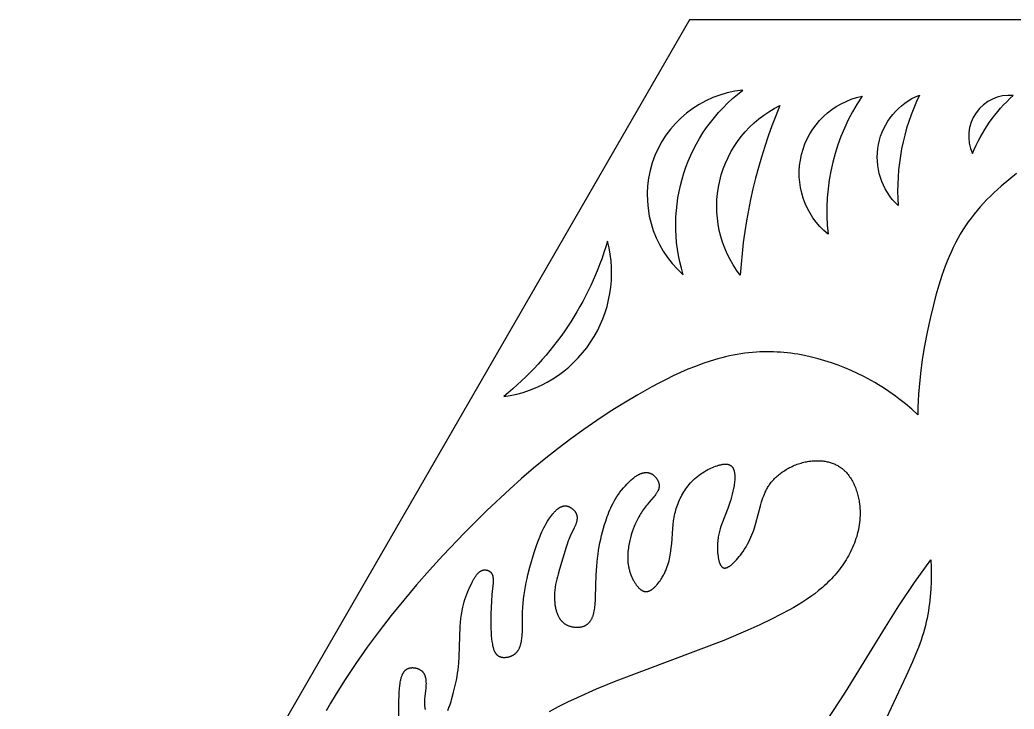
# Model space of a CAD drawing. Extents: x 158 to 281, y 154 to 261.
# Drawn here: x 157.88 to 203.53, y 229.2 to 260.83 of the extents above; entities that cross this region are included whole.
import ezdxf

# ---------------------------------------------------------------- set-up
doc = ezdxf.new("R2010")
doc.units = 0
doc.layers.add('LAYER_01', color=1, linetype='CONTINUOUS')

msp = doc.modelspace()

# ---------------------------------------------------------------- linework, layer by layer
at = {"layer": 'LAYER_01'}
msp.add_lwpolyline([(157.879, 207.584), (188.622, 154.337), (250.106, 154.337), (280.848, 207.584), (250.106, 260.831), (188.622, 260.831)], close=True, dxfattribs=at)
for points in [[(188.336, 249.138, -0.315097), (191.066, 257.602, 0.657871)], [(196.548, 257.327, 0.178859), (194.987, 250.992, -0.631105)], [(199.186, 257.383, 0.130166), (198.201, 252.311, -0.548346)], [(201.622, 254.698, -0.114804), (203.49, 257.36, 0.58132)], [(192.776, 256.9, 0.08433), (190.956, 249.115, -0.476719)], [(184.864, 250.677, -0.152257), (180.093, 243.544, 0.449752)]]:
    msp.add_lwpolyline(points, format="xyb", close=True, dxfattribs=at)
for points in [[(203.639, 253.781), (203.282, 253.498), (202.936, 253.205), (202.767, 253.054), (202.602, 252.9), (202.44, 252.743), (202.281, 252.583), (202.127, 252.421), (201.977, 252.255), (201.831, 252.086), (201.69, 251.914), (201.553, 251.739), (201.422, 251.56), (201.296, 251.379), (201.175, 251.193), (201.055, 250.997), (200.942, 250.797), (200.834, 250.594), (200.731, 250.388), (200.634, 250.179), (200.541, 249.967), (200.453, 249.753), (200.369, 249.537), (200.289, 249.318), (200.213, 249.098), (200.072, 248.654), (199.942, 248.205), (199.822, 247.753), (199.669, 247.128), (199.533, 246.502), (199.413, 245.873), (199.312, 245.243), (199.229, 244.611), (199.168, 243.978), (199.145, 243.661), (199.128, 243.343), (199.116, 243.025), (199.111, 242.707), (198.83, 242.963), (198.54, 243.209), (198.242, 243.445), (198.089, 243.56), (197.935, 243.671), (197.779, 243.78), (197.62, 243.887), (197.46, 243.99), (197.298, 244.091), (197.133, 244.189), (196.967, 244.285), (196.799, 244.377), (196.629, 244.467), (196.342, 244.609), (196.05, 244.744), (195.754, 244.87), (195.454, 244.986), (195.15, 245.094), (194.844, 245.193), (194.534, 245.281), (194.223, 245.359), (193.909, 245.427), (193.594, 245.485), (193.437, 245.509), (193.279, 245.531), (193.12, 245.55), (192.962, 245.566), (192.804, 245.579), (192.646, 245.589), (192.487, 245.596), (192.329, 245.6), (192.171, 245.601), (192.014, 245.599), (191.856, 245.594), (191.699, 245.586), (191.52, 245.572), (191.341, 245.554), (191.162, 245.533), (190.984, 245.507), (190.807, 245.478), (190.63, 245.444), (190.454, 245.408), (190.278, 245.367), (190.103, 245.324), (189.928, 245.277), (189.581, 245.174), (189.236, 245.059), (188.893, 244.932), (188.553, 244.796), (188.215, 244.65), (187.88, 244.496), (187.548, 244.335), (187.218, 244.166), (186.891, 243.991), (186.246, 243.628), (185.611, 243.249), (184.988, 242.857), (184.375, 242.452), (183.774, 242.036), (183.183, 241.607), (182.602, 241.167), (182.031, 240.716), (181.469, 240.255), (180.918, 239.784), (180.375, 239.303), (179.316, 238.316), (178.29, 237.298), (177.296, 236.251), (176.686, 235.58), (176.088, 234.899), (175.503, 234.206), (174.93, 233.499), (174.372, 232.778), (173.828, 232.042), (173.3, 231.289), (172.786, 230.518), (172.352, 229.829), (172.143, 229.479), (171.939, 229.125)], [(177.532, 229.141), (177.582, 229.274), (177.63, 229.412), (177.675, 229.554), (177.718, 229.696), (177.794, 229.975), (177.842, 230.168), (177.883, 230.351), (177.919, 230.526), (177.95, 230.694), (177.976, 230.856), (177.998, 231.012), (178.016, 231.163), (178.03, 231.311), (178.051, 231.598), (178.102, 232.994), (178.114, 233.177), (178.131, 233.359), (178.153, 233.539), (178.166, 233.628), (178.181, 233.716), (178.197, 233.803), (178.215, 233.888), (178.229, 233.948), (178.244, 234.007), (178.277, 234.124), (178.314, 234.24), (178.354, 234.357), (178.399, 234.475), (178.449, 234.596), (178.561, 234.851), (178.625, 234.986), (178.658, 235.054), (178.694, 235.121), (178.73, 235.187), (178.749, 235.219), (178.769, 235.25), (178.789, 235.28), (178.809, 235.31), (178.83, 235.339), (178.851, 235.367), (178.873, 235.393), (178.884, 235.406), (178.895, 235.419), (178.907, 235.431), (178.918, 235.443), (178.93, 235.454), (178.942, 235.465), (178.954, 235.476), (178.966, 235.486), (178.978, 235.496), (178.99, 235.505), (179.003, 235.514), (179.015, 235.523), (179.028, 235.531), (179.041, 235.539), (179.054, 235.546), (179.067, 235.553), (179.074, 235.556), (179.08, 235.559), (179.087, 235.562), (179.094, 235.565), (179.101, 235.567), (179.108, 235.57), (179.115, 235.572), (179.121, 235.575), (179.128, 235.577), (179.135, 235.579), (179.143, 235.58), (179.15, 235.582), (179.157, 235.584), (179.164, 235.585), (179.171, 235.586), (179.178, 235.587), (179.186, 235.588), (179.193, 235.589), (179.2, 235.59), (179.208, 235.59), (179.215, 235.591), (179.223, 235.591), (179.23, 235.591), (179.238, 235.591), (179.246, 235.59), (179.253, 235.59), (179.261, 235.589), (179.269, 235.588), (179.282, 235.587), (179.294, 235.585), (179.307, 235.582), (179.32, 235.579), (179.333, 235.576), (179.346, 235.572), (179.359, 235.568), (179.372, 235.563), (179.384, 235.558), (179.397, 235.553), (179.409, 235.547), (179.42, 235.541), (179.432, 235.535), (179.438, 235.531), (179.443, 235.528), (179.449, 235.524), (179.454, 235.521), (179.459, 235.517), (179.464, 235.513), (179.469, 235.51), (179.473, 235.506), (179.477, 235.503), (179.481, 235.499), (179.486, 235.496), (179.49, 235.492), (179.493, 235.489), (179.497, 235.485), (179.501, 235.481), (179.505, 235.477), (179.508, 235.473), (179.512, 235.469), (179.519, 235.461), (179.525, 235.453), (179.531, 235.444), (179.537, 235.436), (179.543, 235.427), (179.548, 235.418), (179.554, 235.408), (179.558, 235.399), (179.563, 235.389), (179.567, 235.379), (179.571, 235.369), (179.575, 235.359), (179.579, 235.349), (179.582, 235.339), (179.585, 235.328), (179.588, 235.317), (179.591, 235.306), (179.593, 235.295), (179.596, 235.284), (179.598, 235.273), (179.6, 235.261), (179.601, 235.25), (179.604, 235.226), (179.607, 235.202), (179.608, 235.178), (179.609, 235.153), (179.61, 235.129), (179.609, 235.103), (179.608, 235.052), (179.605, 235), (179.554, 234.46), (179.533, 234.152), (179.509, 233.572), (179.504, 233.302), (179.505, 233.024), (179.508, 232.882), (179.515, 232.735), (179.525, 232.584), (179.54, 232.428), (179.553, 232.307), (179.562, 232.247), (179.572, 232.186), (179.583, 232.127), (179.589, 232.097), (179.596, 232.068), (179.603, 232.04), (179.611, 232.011), (179.619, 231.984), (179.628, 231.956), (179.637, 231.93), (179.648, 231.904), (179.658, 231.878), (179.67, 231.854), (179.676, 231.841), (179.682, 231.83), (179.688, 231.818), (179.695, 231.806), (179.702, 231.795), (179.708, 231.784), (179.716, 231.773), (179.723, 231.763), (179.73, 231.753), (179.738, 231.742), (179.746, 231.733), (179.754, 231.723), (179.763, 231.714), (179.771, 231.705), (179.78, 231.696), (179.789, 231.688), (179.799, 231.679), (179.808, 231.671), (179.818, 231.664), (179.828, 231.657), (179.838, 231.65), (179.849, 231.643), (179.86, 231.637), (179.871, 231.631), (179.878, 231.627), (179.886, 231.623), (179.894, 231.619), (179.902, 231.616), (179.91, 231.613), (179.918, 231.61), (179.927, 231.607), (179.935, 231.604), (179.944, 231.601), (179.952, 231.598), (179.961, 231.596), (179.97, 231.594), (179.987, 231.59), (180.005, 231.586), (180.024, 231.583), (180.042, 231.581), (180.061, 231.579), (180.08, 231.577), (180.099, 231.577), (180.119, 231.576), (180.138, 231.576), (180.157, 231.577), (180.177, 231.578), (180.197, 231.58), (180.216, 231.582), (180.236, 231.584), (180.255, 231.587), (180.274, 231.59), (180.294, 231.594), (180.313, 231.598), (180.332, 231.603), (180.351, 231.608), (180.369, 231.613), (180.387, 231.619), (180.405, 231.625), (180.423, 231.632), (180.441, 231.638), (180.458, 231.646), (180.471, 231.652), (180.484, 231.658), (180.497, 231.664), (180.509, 231.671), (180.521, 231.677), (180.533, 231.684), (180.545, 231.691), (180.557, 231.699), (180.568, 231.706), (180.579, 231.714), (180.59, 231.722), (180.601, 231.73), (180.612, 231.738), (180.622, 231.747), (180.632, 231.756), (180.642, 231.764), (180.652, 231.773), (180.661, 231.783), (180.671, 231.792), (180.68, 231.802), (180.689, 231.811), (180.697, 231.821), (180.706, 231.831), (180.714, 231.842), (180.722, 231.852), (180.73, 231.862), (180.738, 231.873), (180.746, 231.884), (180.753, 231.895), (180.76, 231.906), (180.774, 231.929), (180.787, 231.952), (180.8, 231.976), (180.812, 232.001), (180.823, 232.026), (180.834, 232.052), (180.844, 232.078), (180.854, 232.105), (180.863, 232.132), (180.871, 232.159), (180.879, 232.187), (180.886, 232.216), (180.893, 232.245), (180.9, 232.274), (180.906, 232.304), (180.916, 232.364), (180.925, 232.426), (180.933, 232.489), (180.939, 232.554), (180.943, 232.619), (180.95, 232.752), (180.959, 233.651), (180.97, 233.86), (180.985, 234.063), (181.005, 234.262), (181.03, 234.455), (181.058, 234.645), (181.09, 234.83), (181.125, 235.012), (181.164, 235.19), (181.205, 235.366), (181.295, 235.712), (181.496, 236.386), (181.618, 236.762), (181.686, 236.95), (181.761, 237.14), (181.801, 237.236), (181.845, 237.332), (181.891, 237.429), (181.94, 237.526), (181.993, 237.623), (182.049, 237.722), (182.109, 237.821), (182.173, 237.921), (182.214, 237.982), (182.256, 238.042), (182.3, 238.101), (182.345, 238.159), (182.369, 238.187), (182.392, 238.215), (182.416, 238.242), (182.44, 238.268), (182.465, 238.294), (182.49, 238.318), (182.515, 238.342), (182.54, 238.364), (182.566, 238.386), (182.592, 238.406), (182.605, 238.415), (182.618, 238.425), (182.632, 238.434), (182.645, 238.442), (182.659, 238.451), (182.672, 238.459), (182.686, 238.466), (182.699, 238.473), (182.713, 238.48), (182.727, 238.487), (182.741, 238.493), (182.755, 238.498), (182.769, 238.503), (182.783, 238.508), (182.797, 238.512), (182.811, 238.516), (182.825, 238.519), (182.84, 238.522), (182.854, 238.525), (182.868, 238.527), (182.883, 238.528), (182.89, 238.528), (182.897, 238.529), (182.905, 238.529), (182.912, 238.529), (182.919, 238.529), (182.927, 238.529), (182.934, 238.529), (182.941, 238.528), (182.949, 238.528), (182.956, 238.527), (182.963, 238.526), (182.971, 238.525), (182.978, 238.524), (182.986, 238.523), (182.994, 238.521), (183.002, 238.52), (183.01, 238.518), (183.019, 238.516), (183.027, 238.514), (183.035, 238.511), (183.043, 238.509), (183.052, 238.506), (183.068, 238.5), (183.085, 238.494), (183.101, 238.487), (183.117, 238.479), (183.133, 238.471), (183.15, 238.462), (183.165, 238.453), (183.181, 238.443), (183.197, 238.433), (183.212, 238.423), (183.227, 238.412), (183.242, 238.4), (183.256, 238.388), (183.27, 238.376), (183.284, 238.364), (183.297, 238.351), (183.31, 238.338), (183.323, 238.324), (183.335, 238.31), (183.347, 238.296), (183.358, 238.282), (183.369, 238.267), (183.379, 238.253), (183.389, 238.238), (183.398, 238.223), (183.407, 238.208), (183.415, 238.192), (183.419, 238.185), (183.422, 238.177), (183.428, 238.163), (183.434, 238.149), (183.439, 238.135), (183.443, 238.121), (183.447, 238.107), (183.451, 238.093), (183.454, 238.079), (183.457, 238.064), (183.459, 238.05), (183.461, 238.036), (183.462, 238.021), (183.463, 238.007), (183.463, 237.992), (183.464, 237.977), (183.463, 237.963), (183.463, 237.948), (183.462, 237.933), (183.46, 237.918), (183.459, 237.904), (183.457, 237.889), (183.454, 237.874), (183.452, 237.859), (183.449, 237.844), (183.446, 237.829), (183.438, 237.798), (183.43, 237.768), (183.42, 237.738), (183.41, 237.707), (183.399, 237.676), (183.387, 237.646), (183.361, 237.584), (183.333, 237.522), (183.147, 237.14), (183.115, 237.066), (183.085, 236.993), (183.057, 236.921), (183.004, 236.777), (182.957, 236.634), (182.654, 235.62), (182.588, 235.392), (182.557, 235.277), (182.528, 235.161), (182.502, 235.044), (182.479, 234.926), (182.459, 234.806), (182.451, 234.746), (182.443, 234.686), (182.437, 234.625), (182.432, 234.564), (182.428, 234.502), (182.425, 234.44), (182.424, 234.378), (182.424, 234.315), (182.426, 234.252), (182.429, 234.189), (182.435, 234.108), (182.444, 234.027), (182.449, 233.986), (182.456, 233.946), (182.463, 233.906), (182.47, 233.866), (182.479, 233.826), (182.488, 233.786), (182.498, 233.747), (182.509, 233.708), (182.521, 233.669), (182.534, 233.631), (182.548, 233.594), (182.562, 233.557), (182.578, 233.521), (182.594, 233.486), (182.612, 233.451), (182.631, 233.417), (182.64, 233.4), (182.65, 233.384), (182.66, 233.368), (182.671, 233.352), (182.682, 233.336), (182.693, 233.32), (182.704, 233.305), (182.715, 233.29), (182.727, 233.275), (182.739, 233.261), (182.752, 233.247), (182.765, 233.233), (182.778, 233.219), (182.791, 233.206), (182.805, 233.193), (182.818, 233.18), (182.833, 233.168), (182.847, 233.156), (182.862, 233.144), (182.877, 233.133), (182.892, 233.121), (182.908, 233.111), (182.924, 233.1), (182.941, 233.09), (182.964, 233.077), (182.988, 233.064), (183.013, 233.052), (183.038, 233.041), (183.063, 233.03), (183.089, 233.021), (183.115, 233.012), (183.142, 233.003), (183.169, 232.995), (183.196, 232.988), (183.224, 232.982), (183.252, 232.977), (183.279, 232.972), (183.307, 232.968), (183.335, 232.964), (183.363, 232.961), (183.391, 232.959), (183.419, 232.958), (183.447, 232.958), (183.475, 232.958), (183.503, 232.959), (183.53, 232.96), (183.557, 232.962), (183.584, 232.965), (183.61, 232.969), (183.637, 232.974), (183.662, 232.979), (183.688, 232.985), (183.712, 232.991), (183.737, 232.998), (183.76, 233.006), (183.772, 233.011), (183.783, 233.015), (183.797, 233.021), (183.81, 233.026), (183.823, 233.032), (183.835, 233.039), (183.848, 233.045), (183.86, 233.052), (183.872, 233.059), (183.884, 233.066), (183.896, 233.073), (183.907, 233.081), (183.918, 233.089), (183.929, 233.097), (183.94, 233.105), (183.95, 233.114), (183.961, 233.122), (183.971, 233.131), (183.981, 233.141), (183.991, 233.15), (184, 233.16), (184.01, 233.169), (184.019, 233.179), (184.028, 233.19), (184.037, 233.2), (184.045, 233.211), (184.054, 233.221), (184.062, 233.232), (184.07, 233.244), (184.078, 233.255), (184.094, 233.278), (184.108, 233.302), (184.122, 233.327), (184.136, 233.352), (184.149, 233.378), (184.161, 233.405), (184.172, 233.432), (184.183, 233.46), (184.194, 233.489), (184.204, 233.518), (184.213, 233.548), (184.222, 233.578), (184.23, 233.609), (184.238, 233.64), (184.252, 233.704), (184.265, 233.769), (184.275, 233.837), (184.285, 233.906), (184.293, 233.976), (184.299, 234.047), (184.309, 234.193), (184.316, 234.341), (184.338, 235.36), (184.364, 235.756), (184.381, 235.946), (184.401, 236.132), (184.425, 236.314), (184.451, 236.493), (184.481, 236.668), (184.513, 236.84), (184.549, 237.009), (184.588, 237.176), (184.63, 237.342), (184.676, 237.506), (184.725, 237.669), (184.777, 237.831), (184.848, 238.036), (184.886, 238.139), (184.926, 238.241), (184.969, 238.344), (185.015, 238.446), (185.063, 238.548), (185.115, 238.649), (185.17, 238.751), (185.23, 238.852), (185.293, 238.953), (185.36, 239.054), (185.432, 239.155), (185.51, 239.256), (185.592, 239.356), (185.68, 239.456), (185.744, 239.526), (185.811, 239.594), (185.881, 239.661), (185.916, 239.694), (185.952, 239.726), (185.988, 239.757), (186.025, 239.787), (186.062, 239.816), (186.099, 239.844), (186.137, 239.871), (186.175, 239.896), (186.213, 239.92), (186.251, 239.943), (186.27, 239.953), (186.289, 239.964), (186.308, 239.973), (186.327, 239.983), (186.347, 239.992), (186.366, 240), (186.385, 240.008), (186.404, 240.015), (186.423, 240.022), (186.443, 240.029), (186.462, 240.034), (186.481, 240.04), (186.5, 240.045), (186.519, 240.049), (186.538, 240.052), (186.557, 240.055), (186.576, 240.058), (186.595, 240.06), (186.614, 240.061), (186.633, 240.061), (186.642, 240.061), (186.652, 240.061), (186.661, 240.061), (186.671, 240.06), (186.68, 240.06), (186.689, 240.059), (186.699, 240.058), (186.708, 240.057), (186.717, 240.055), (186.726, 240.054), (186.736, 240.052), (186.745, 240.05), (186.754, 240.048), (186.763, 240.046), (186.772, 240.043), (186.781, 240.041), (186.79, 240.038), (186.799, 240.035), (186.809, 240.032), (186.818, 240.028), (186.827, 240.025), (186.836, 240.021), (186.844, 240.017), (186.853, 240.013), (186.862, 240.009), (186.871, 240.004), (186.879, 239.999), (186.888, 239.995), (186.905, 239.984), (186.922, 239.973), (186.938, 239.962), (186.955, 239.95), (186.971, 239.937), (186.987, 239.923), (187.003, 239.909), (187.018, 239.895), (187.033, 239.88), (187.048, 239.865), (187.062, 239.849), (187.076, 239.833), (187.089, 239.816), (187.102, 239.799), (187.115, 239.782), (187.127, 239.764), (187.138, 239.746), (187.149, 239.728), (187.159, 239.71), (187.169, 239.691), (187.178, 239.672), (187.187, 239.653), (187.195, 239.634), (187.202, 239.615), (187.208, 239.596), (187.211, 239.587), (187.214, 239.577), (187.217, 239.568), (187.219, 239.558), (187.221, 239.549), (187.223, 239.539), (187.225, 239.53), (187.227, 239.52), (187.228, 239.511), (187.23, 239.501), (187.231, 239.488), (187.232, 239.474), (187.232, 239.461), (187.233, 239.447), (187.232, 239.434), (187.232, 239.421), (187.231, 239.407), (187.229, 239.394), (187.227, 239.381), (187.225, 239.368), (187.223, 239.355), (187.22, 239.342), (187.216, 239.329), (187.213, 239.316), (187.209, 239.303), (187.205, 239.29), (187.2, 239.278), (187.195, 239.265), (187.19, 239.252), (187.185, 239.24), (187.179, 239.227), (187.173, 239.214), (187.16, 239.189), (187.146, 239.164), (187.132, 239.14), (187.116, 239.115), (187.1, 239.09), (187.083, 239.066), (187.065, 239.041), (187.027, 238.993), (186.988, 238.945), (186.778, 238.704), (186.679, 238.584), (186.632, 238.524), (186.586, 238.464), (186.542, 238.403), (186.499, 238.342), (186.458, 238.281), (186.417, 238.22), (186.379, 238.158), (186.341, 238.096), (186.305, 238.033), (186.27, 237.971), (186.237, 237.908), (186.205, 237.845), (186.174, 237.781), (186.144, 237.718), (186.116, 237.654), (186.089, 237.59), (186.038, 237.461), (185.992, 237.331), (185.951, 237.201), (185.914, 237.07), (185.882, 236.938), (185.854, 236.805), (185.83, 236.672), (185.818, 236.594), (185.808, 236.515), (185.799, 236.436), (185.792, 236.357), (185.788, 236.277), (185.786, 236.197), (185.786, 236.117), (185.789, 236.036), (185.792, 235.995), (185.795, 235.954), (185.799, 235.913), (185.804, 235.872), (185.81, 235.831), (185.817, 235.789), (185.824, 235.747), (185.833, 235.706), (185.842, 235.663), (185.852, 235.621), (185.864, 235.579), (185.876, 235.536), (185.889, 235.493), (185.903, 235.45), (185.919, 235.406), (185.935, 235.363), (185.963, 235.294), (185.994, 235.226), (186.027, 235.158), (186.044, 235.125), (186.062, 235.092), (186.08, 235.059), (186.099, 235.027), (186.118, 234.995), (186.138, 234.964), (186.159, 234.934), (186.18, 234.904), (186.201, 234.876), (186.223, 234.848), (186.245, 234.822), (186.267, 234.796), (186.29, 234.772), (186.302, 234.76), (186.313, 234.749), (186.325, 234.738), (186.337, 234.727), (186.349, 234.717), (186.361, 234.707), (186.373, 234.697), (186.385, 234.688), (186.397, 234.679), (186.409, 234.67), (186.421, 234.662), (186.434, 234.655), (186.446, 234.647), (186.459, 234.641), (186.471, 234.634), (186.484, 234.628), (186.497, 234.623), (186.509, 234.618), (186.522, 234.613), (186.528, 234.611), (186.535, 234.609), (186.541, 234.607), (186.548, 234.605), (186.554, 234.604), (186.561, 234.602), (186.567, 234.601), (186.574, 234.6), (186.58, 234.599), (186.587, 234.598), (186.593, 234.597), (186.6, 234.596), (186.606, 234.596), (186.613, 234.595), (186.619, 234.595), (186.625, 234.595), (186.631, 234.595), (186.637, 234.595), (186.643, 234.595), (186.649, 234.595), (186.656, 234.596), (186.662, 234.596), (186.668, 234.597), (186.674, 234.598), (186.687, 234.6), (186.699, 234.602), (186.711, 234.605), (186.724, 234.608), (186.736, 234.611), (186.749, 234.615), (186.761, 234.62), (186.774, 234.625), (186.786, 234.63), (186.798, 234.635), (186.811, 234.641), (186.823, 234.647), (186.836, 234.654), (186.848, 234.661), (186.86, 234.668), (186.873, 234.676), (186.885, 234.684), (186.897, 234.692), (186.909, 234.701), (186.934, 234.719), (186.958, 234.738), (186.982, 234.759), (187.006, 234.78), (187.03, 234.802), (187.054, 234.825), (187.077, 234.85), (187.1, 234.874), (187.123, 234.9), (187.145, 234.926), (187.189, 234.981), (187.232, 235.037), (187.273, 235.094), (187.312, 235.153), (187.35, 235.212), (187.377, 235.256), (187.402, 235.3), (187.427, 235.344), (187.45, 235.388), (187.472, 235.432), (187.494, 235.476), (187.514, 235.52), (187.534, 235.564), (187.57, 235.653), (187.603, 235.741), (187.633, 235.829), (187.66, 235.917), (187.684, 236.005), (187.705, 236.093), (187.724, 236.181), (187.741, 236.269), (187.755, 236.357), (187.768, 236.445), (187.789, 236.62), (187.806, 236.795), (187.856, 237.493), (187.872, 237.666), (187.894, 237.839), (187.907, 237.925), (187.922, 238.011), (187.938, 238.092), (187.955, 238.172), (187.975, 238.252), (187.996, 238.332), (188.019, 238.411), (188.045, 238.49), (188.072, 238.568), (188.101, 238.646), (188.132, 238.723), (188.165, 238.8), (188.201, 238.875), (188.238, 238.95), (188.278, 239.024), (188.319, 239.098), (188.363, 239.17), (188.409, 239.241), (188.458, 239.311), (188.508, 239.38), (188.561, 239.448), (188.616, 239.515), (188.674, 239.58), (188.734, 239.644), (188.796, 239.706), (188.861, 239.767), (188.929, 239.826), (188.999, 239.884), (189.071, 239.94), (189.146, 239.995), (189.223, 240.047), (189.304, 240.098), (189.386, 240.147), (189.472, 240.193), (189.539, 240.228), (189.608, 240.261), (189.678, 240.292), (189.748, 240.322), (189.818, 240.349), (189.888, 240.373), (189.922, 240.384), (189.957, 240.394), (189.991, 240.404), (190.025, 240.412), (190.058, 240.42), (190.091, 240.427), (190.123, 240.432), (190.155, 240.437), (190.187, 240.441), (190.217, 240.444), (190.233, 240.445), (190.248, 240.445), (190.262, 240.446), (190.277, 240.446), (190.291, 240.446), (190.306, 240.445), (190.32, 240.444), (190.333, 240.443), (190.347, 240.442), (190.36, 240.44), (190.373, 240.438), (190.386, 240.436), (190.399, 240.433), (190.411, 240.43), (190.423, 240.426), (190.435, 240.423), (190.447, 240.419), (190.453, 240.416), (190.458, 240.414), (190.464, 240.412), (190.469, 240.409), (190.475, 240.407), (190.48, 240.404), (190.489, 240.4), (190.497, 240.395), (190.506, 240.39), (190.514, 240.384), (190.522, 240.379), (190.53, 240.373), (190.537, 240.367), (190.545, 240.361), (190.552, 240.354), (190.559, 240.347), (190.566, 240.34), (190.572, 240.333), (190.579, 240.326), (190.585, 240.318), (190.591, 240.31), (190.597, 240.302), (190.603, 240.294), (190.609, 240.285), (190.614, 240.277), (190.619, 240.268), (190.624, 240.258), (190.629, 240.249), (190.634, 240.24), (190.638, 240.23), (190.643, 240.22), (190.647, 240.21), (190.651, 240.2), (190.655, 240.189), (190.659, 240.179), (190.662, 240.168), (190.669, 240.146), (190.675, 240.123), (190.68, 240.099), (190.685, 240.075), (190.689, 240.051), (190.693, 240.025), (190.696, 240), (190.699, 239.973), (190.701, 239.946), (190.703, 239.919), (190.704, 239.891), (190.704, 239.834), (190.703, 239.775), (190.7, 239.715), (190.695, 239.653), (190.688, 239.59), (190.68, 239.527), (190.671, 239.462), (190.648, 239.331), (190.621, 239.2), (190.59, 239.068), (190.555, 238.938), (190.518, 238.811), (190.48, 238.689), (190.432, 238.547), (190.384, 238.413), (190.105, 237.702), (190.065, 237.589), (190.029, 237.474), (190.012, 237.415), (189.996, 237.356), (189.982, 237.296), (189.968, 237.234), (189.956, 237.172), (189.945, 237.108), (189.935, 237.042), (189.927, 236.975), (189.92, 236.906), (189.914, 236.835), (189.91, 236.762), (189.908, 236.687), (189.908, 236.611), (189.909, 236.533), (189.912, 236.454), (189.917, 236.376), (189.925, 236.298), (189.934, 236.221), (189.945, 236.147), (189.952, 236.11), (189.959, 236.075), (189.967, 236.04), (189.975, 236.007), (189.984, 235.974), (189.994, 235.943), (190.004, 235.913), (190.01, 235.899), (190.015, 235.885), (190.021, 235.871), (190.027, 235.858), (190.033, 235.845), (190.039, 235.832), (190.046, 235.82), (190.052, 235.808), (190.059, 235.797), (190.066, 235.786), (190.073, 235.775), (190.081, 235.765), (190.084, 235.76), (190.088, 235.756), (190.092, 235.751), (190.096, 235.747), (190.1, 235.742), (190.104, 235.738), (190.108, 235.734), (190.112, 235.73), (190.116, 235.727), (190.12, 235.723), (190.124, 235.719), (190.128, 235.716), (190.133, 235.713), (190.137, 235.71), (190.141, 235.707), (190.146, 235.704), (190.15, 235.701), (190.155, 235.698), (190.159, 235.696), (190.164, 235.694), (190.169, 235.691), (190.175, 235.689), (190.18, 235.687), (190.186, 235.685), (190.192, 235.684), (190.197, 235.682), (190.203, 235.681), (190.209, 235.68), (190.215, 235.679), (190.221, 235.678), (190.227, 235.678), (190.233, 235.677), (190.239, 235.677), (190.245, 235.677), (190.251, 235.677), (190.257, 235.678), (190.264, 235.678), (190.27, 235.679), (190.276, 235.68), (190.283, 235.681), (190.289, 235.682), (190.296, 235.683), (190.303, 235.685), (190.309, 235.686), (190.316, 235.688), (190.323, 235.69), (190.329, 235.692), (190.336, 235.695), (190.35, 235.7), (190.364, 235.705), (190.378, 235.711), (190.392, 235.718), (190.406, 235.726), (190.421, 235.733), (190.435, 235.742), (190.45, 235.751), (190.465, 235.76), (190.48, 235.77), (190.495, 235.781), (190.51, 235.792), (190.54, 235.815), (190.571, 235.84), (190.602, 235.866), (190.633, 235.894), (190.664, 235.924), (190.696, 235.954), (190.727, 235.987), (190.789, 236.054), (190.851, 236.125), (190.911, 236.199), (190.97, 236.275), (191.027, 236.353), (191.082, 236.431), (191.156, 236.543), (191.224, 236.655), (191.287, 236.766), (191.345, 236.876), (191.399, 236.985), (191.448, 237.094), (191.494, 237.203), (191.536, 237.31), (191.574, 237.417), (191.61, 237.522), (191.675, 237.731), (191.885, 238.527), (191.938, 238.715), (191.967, 238.806), (191.998, 238.897), (192.031, 238.986), (192.066, 239.074), (192.104, 239.16), (192.124, 239.203), (192.145, 239.245), (192.167, 239.287), (192.189, 239.329), (192.213, 239.37), (192.238, 239.411), (192.263, 239.451), (192.29, 239.491), (192.318, 239.531), (192.347, 239.57), (192.382, 239.614), (192.418, 239.658), (192.455, 239.701), (192.494, 239.743), (192.534, 239.785), (192.576, 239.826), (192.618, 239.866), (192.663, 239.906), (192.708, 239.945), (192.755, 239.983), (192.802, 240.02), (192.851, 240.056), (192.901, 240.092), (192.952, 240.126), (193.004, 240.16), (193.057, 240.193), (193.11, 240.224), (193.165, 240.255), (193.22, 240.284), (193.277, 240.313), (193.334, 240.34), (193.391, 240.366), (193.45, 240.391), (193.509, 240.415), (193.568, 240.437), (193.628, 240.458), (193.689, 240.478), (193.75, 240.497), (193.812, 240.514), (193.874, 240.53), (193.936, 240.544), (193.999, 240.557), (194.049, 240.566), (194.099, 240.574), (194.149, 240.581), (194.199, 240.587), (194.25, 240.593), (194.3, 240.597), (194.351, 240.6), (194.401, 240.602), (194.451, 240.603), (194.501, 240.604), (194.551, 240.603), (194.601, 240.601), (194.651, 240.598), (194.7, 240.594), (194.749, 240.589), (194.798, 240.582), (194.847, 240.575), (194.895, 240.567), (194.943, 240.557), (194.99, 240.546), (195.037, 240.535), (195.083, 240.522), (195.129, 240.508), (195.174, 240.492), (195.219, 240.476), (195.263, 240.458), (195.306, 240.439), (195.349, 240.419), (195.391, 240.398), (195.432, 240.376), (195.473, 240.352), (195.512, 240.327), (195.537, 240.311), (195.561, 240.294), (195.585, 240.277), (195.609, 240.259), (195.632, 240.241), (195.655, 240.222), (195.677, 240.203), (195.7, 240.183), (195.722, 240.163), (195.743, 240.143), (195.764, 240.122), (195.785, 240.101), (195.826, 240.057), (195.866, 240.012), (195.904, 239.965), (195.941, 239.917), (195.977, 239.868), (196.011, 239.817), (196.044, 239.765), (196.076, 239.712), (196.106, 239.657), (196.135, 239.602), (196.163, 239.546), (196.19, 239.489), (196.215, 239.431), (196.239, 239.372), (196.262, 239.313), (196.284, 239.253), (196.304, 239.192), (196.323, 239.131), (196.341, 239.069), (196.357, 239.007), (196.372, 238.945), (196.386, 238.882), (196.399, 238.819), (196.411, 238.756), (196.421, 238.693), (196.43, 238.63), (196.443, 238.52), (196.452, 238.411), (196.457, 238.301), (196.459, 238.192), (196.458, 238.084), (196.453, 237.975), (196.445, 237.867), (196.433, 237.76), (196.419, 237.653), (196.401, 237.547), (196.38, 237.441), (196.357, 237.336), (196.33, 237.232), (196.301, 237.128), (196.269, 237.025), (196.234, 236.923), (196.197, 236.822), (196.157, 236.722), (196.115, 236.623), (196.07, 236.524), (196.023, 236.427), (195.974, 236.331), (195.923, 236.236), (195.869, 236.143), (195.814, 236.05), (195.756, 235.959), (195.697, 235.869), (195.636, 235.781), (195.573, 235.694), (195.509, 235.608), (195.442, 235.524), (195.375, 235.442), (195.3, 235.354), (195.223, 235.268), (195.144, 235.184), (195.064, 235.101), (194.983, 235.021), (194.9, 234.942), (194.815, 234.864), (194.729, 234.788), (194.554, 234.641), (194.374, 234.5), (194.189, 234.365), (194, 234.234), (193.808, 234.109), (193.612, 233.987), (193.414, 233.87), (193.213, 233.756), (192.805, 233.539), (192.393, 233.331), (191.849, 233.072), (191.302, 232.823), (190.201, 232.355), (185.242, 230.482), (184.344, 230.118), (183.461, 229.728), (183.026, 229.521), (182.597, 229.305), (182.174, 229.079)], [(194.591, 228.158), (195.781, 229.974), (197.62, 232.964), (198.241, 233.945), (198.961, 235.01), (199.708, 236.06), (199.717, 235.724), (199.72, 235.387), (199.715, 235.05), (199.701, 234.713), (199.677, 234.377), (199.661, 234.21), (199.642, 234.043), (199.621, 233.877), (199.596, 233.712), (199.567, 233.547), (199.535, 233.384), (199.498, 233.211), (199.456, 233.04), (199.411, 232.87), (199.362, 232.701), (199.31, 232.533), (199.255, 232.365), (199.137, 232.033), (199.008, 231.703), (198.871, 231.376), (198.578, 230.726), (197.657, 228.779)], [(175.281, 228.613), (175.284, 229.547), (175.292, 229.837), (175.3, 229.987), (175.311, 230.141), (175.325, 230.289), (175.335, 230.363), (175.346, 230.436), (175.359, 230.508), (175.366, 230.544), (175.375, 230.578), (175.383, 230.613), (175.393, 230.647), (175.403, 230.68), (175.413, 230.712), (175.425, 230.743), (175.437, 230.774), (175.444, 230.789), (175.451, 230.804), (175.458, 230.818), (175.465, 230.832), (175.472, 230.846), (175.48, 230.86), (175.488, 230.873), (175.496, 230.886), (175.504, 230.899), (175.513, 230.912), (175.522, 230.924), (175.531, 230.936), (175.541, 230.947), (175.55, 230.958), (175.56, 230.969), (175.571, 230.979), (175.581, 230.99), (175.592, 230.999), (175.603, 231.009), (175.614, 231.017), (175.626, 231.026), (175.632, 231.03), (175.638, 231.034), (175.644, 231.038), (175.651, 231.042), (175.657, 231.045), (175.663, 231.049), (175.67, 231.053), (175.676, 231.056), (175.683, 231.059), (175.69, 231.062), (175.696, 231.065), (175.703, 231.068), (175.71, 231.071), (175.717, 231.074), (175.726, 231.077), (175.735, 231.08), (175.744, 231.083), (175.753, 231.085), (175.762, 231.088), (175.772, 231.09), (175.781, 231.092), (175.791, 231.094), (175.8, 231.096), (175.81, 231.098), (175.82, 231.099), (175.83, 231.1), (175.85, 231.102), (175.87, 231.104), (175.891, 231.105), (175.911, 231.105), (175.932, 231.104), (175.953, 231.103), (175.974, 231.101), (175.995, 231.099), (176.016, 231.095), (176.037, 231.092), (176.058, 231.087), (176.078, 231.082), (176.099, 231.077), (176.119, 231.071), (176.139, 231.064), (176.159, 231.057), (176.179, 231.049), (176.198, 231.041), (176.217, 231.032), (176.235, 231.022), (176.253, 231.012), (176.262, 231.007), (176.27, 231.001), (176.279, 230.996), (176.287, 230.99), (176.295, 230.984), (176.304, 230.978), (176.311, 230.972), (176.319, 230.966), (176.327, 230.96), (176.334, 230.953), (176.344, 230.945), (176.353, 230.936), (176.362, 230.927), (176.37, 230.918), (176.378, 230.908), (176.386, 230.899), (176.394, 230.889), (176.402, 230.879), (176.409, 230.869), (176.416, 230.859), (176.422, 230.848), (176.429, 230.837), (176.435, 230.827), (176.441, 230.816), (176.447, 230.804), (176.452, 230.793), (176.457, 230.782), (176.462, 230.77), (176.467, 230.758), (176.472, 230.746), (176.476, 230.734), (176.48, 230.722), (176.484, 230.71), (176.488, 230.698), (176.495, 230.673), (176.501, 230.647), (176.506, 230.621), (176.511, 230.595), (176.515, 230.568), (176.519, 230.541), (176.521, 230.514), (176.523, 230.487), (176.525, 230.46), (176.526, 230.432), (176.527, 230.377), (176.526, 230.321), (176.523, 230.265), (176.52, 230.21), (176.515, 230.156), (176.501, 230.033), (176.471, 229.797), (176.459, 229.682), (176.455, 229.625), (176.452, 229.567), (176.451, 229.509), (176.451, 229.48), (176.452, 229.45), (176.454, 229.421), (176.456, 229.391), (176.459, 229.361), (176.462, 229.331), (176.467, 229.301), (176.472, 229.27), (176.478, 229.239), (176.485, 229.208), (176.491, 229.18)]]:
    msp.add_lwpolyline(points, dxfattribs=at)

doc.saveas('drawing.dxf')
